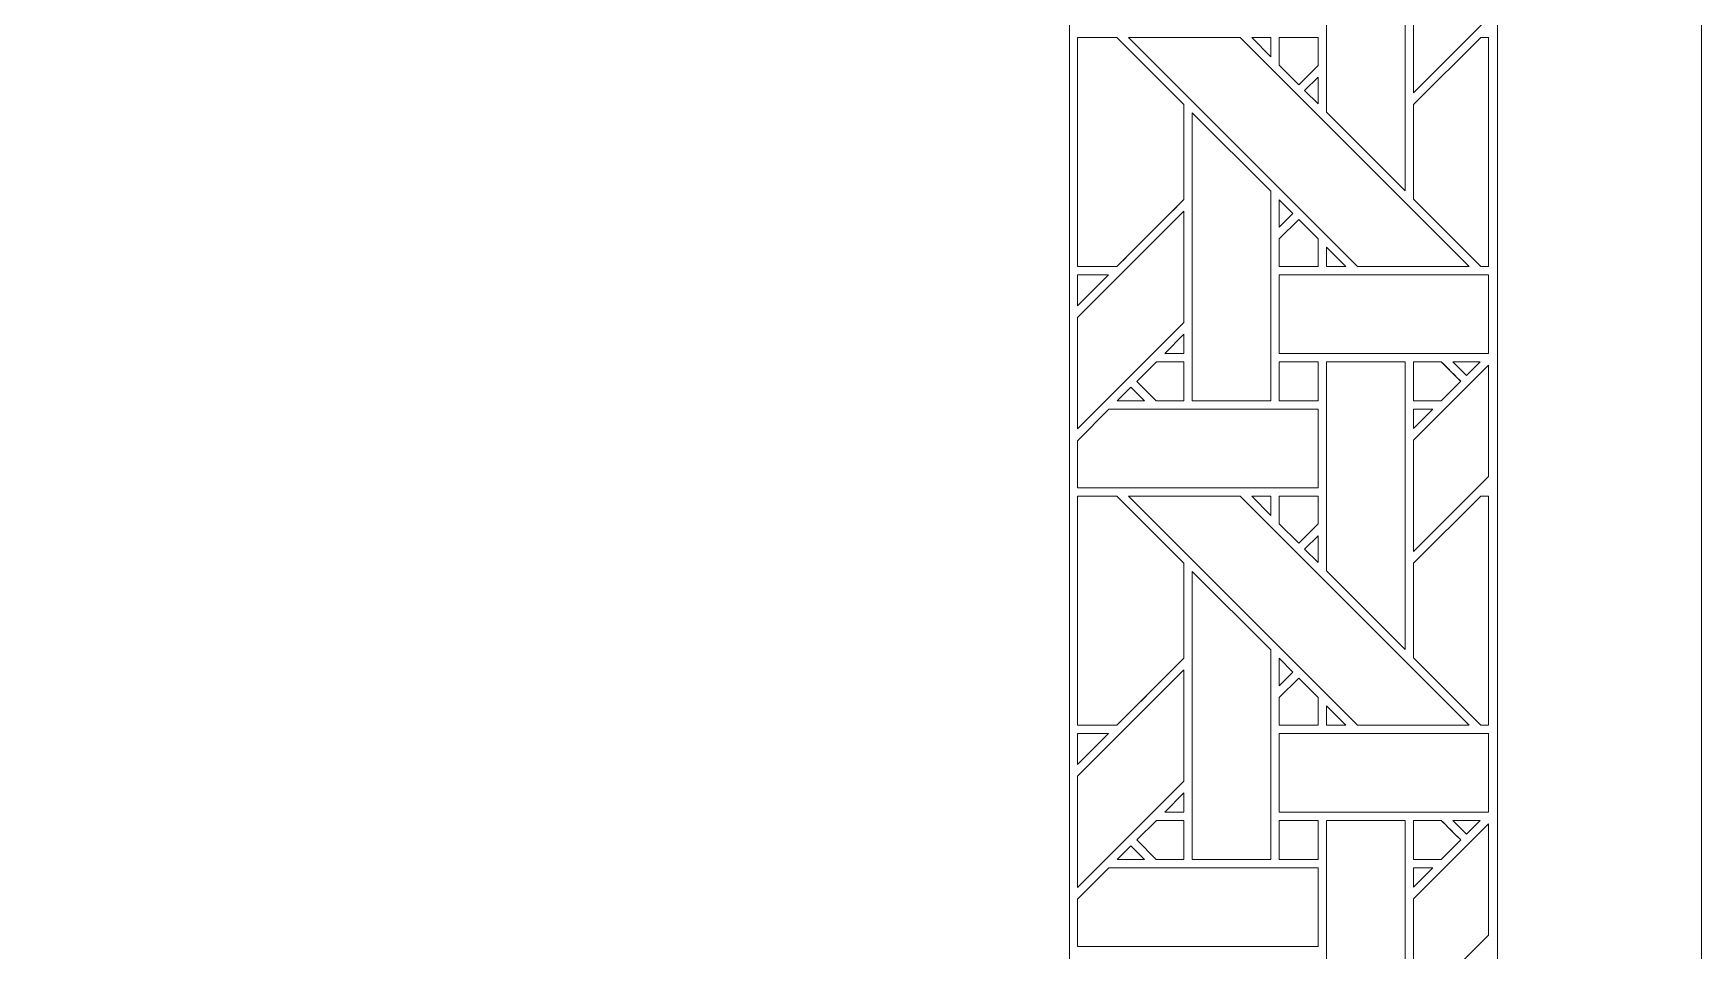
# Model space of a CAD drawing. Header units: inches. Extents: x 5.4 to 19.4, y 5.6 to 12.6.
# Drawn here: x 15.932 to 19.383, y 7.442 to 9.34 of the extents above; entities that cross this region are included whole.
import ezdxf

# ---------------------------------------------------------------- set-up
doc = ezdxf.new("R2010")
doc.units = ezdxf.units.IN
doc.header["$MEASUREMENT"] = 0
doc.layers.add('Design', color=7, linetype='Continuous', lineweight=0)

msp = doc.modelspace()

# ---------------------------------------------------------------- linework, layer by layer
at = {"layer": 'Design'}
for points, knots in [([(5.3829, 12.5948), (5.3829, 12.5948), (5.3829, 5.5948), (5.3829, 5.5948), (5.3829, 5.5948), (19.3829, 5.5948), (19.3829, 5.5948), (19.3829, 5.5948), (19.3829, 12.5948), (19.3829, 12.5948), (19.3829, 12.5948), (5.3829, 12.5948), (5.3829, 12.5948)], [0, 0, 0, 0, 1, 1, 1, 2, 2, 2, 3, 3, 3, 4, 4, 4, 4]), ([(5.8048, 12.1938), (5.8048, 12.1938), (5.8048, 5.9957), (5.8048, 5.9957), (5.8048, 5.9957), (18.9609, 5.9957), (18.9609, 5.9957), (18.9609, 5.9957), (18.9609, 12.1938), (18.9609, 12.1938), (18.9609, 12.1938), (5.8048, 12.1938), (5.8048, 12.1938)], [0, 0, 0, 0, 1, 1, 1, 2, 2, 2, 3, 3, 3, 4, 4, 4, 4]), ([(6.6905, 7.1978), (6.6905, 7.1978), (6.6905, 10.9917), (6.6905, 10.9917), (6.6905, 10.9917), (18.0752, 10.9917), (18.0752, 10.9917), (18.0752, 10.9917), (18.0752, 7.1978), (18.0752, 7.1978), (18.0752, 7.1978), (6.6905, 7.1978), (6.6905, 7.1978)], [0, 0, 0, 0, 1, 1, 1, 2, 2, 2, 3, 3, 3, 4, 4, 4, 4]), ([(18.6071, 9.1768), (18.6071, 9.1768), (18.6071, 9.609), (18.6071, 9.609), (18.6071, 9.609), (18.77, 9.609), (18.77, 9.609), (18.77, 9.609), (18.77, 9.0138), (18.77, 9.0138), (18.77, 9.0138), (18.6071, 9.1768), (18.6071, 9.1768)], [0, 0, 0, 0, 1, 1, 1, 2, 2, 2, 3, 3, 3, 4, 4, 4, 4]), ([(18.9421, 9.3717), (18.9421, 9.3717), (18.7871, 9.2167), (18.7871, 9.2167), (18.7871, 9.2167), (18.7871, 9.4468), (18.7871, 9.4468), (18.7871, 9.4468), (18.9421, 9.6018), (18.9421, 9.6018), (18.9421, 9.6018), (18.9421, 9.3717), (18.9421, 9.3717)], [0, 0, 0, 0, 1, 1, 1, 2, 2, 2, 3, 3, 3, 4, 4, 4, 4]), ([(18.1734, 8.8575), (18.1734, 8.8575), (18.0919, 8.8575), (18.0919, 8.8575), (18.0919, 8.8575), (18.0919, 9.3311), (18.0919, 9.3311), (18.0919, 9.3311), (18.1734, 9.3311), (18.1734, 9.3311), (18.1734, 9.3311), (18.3121, 9.1924), (18.3121, 9.1924), (18.3121, 9.1924), (18.3121, 8.9961), (18.3121, 8.9961), (18.2943, 8.9782), (18.1824, 8.8665), (18.1734, 8.8575)], [0, 0, 0, 0, 1, 1, 1, 2, 2, 2, 3, 3, 3, 4, 4, 4, 5, 5, 5, 6, 6, 6, 6]), ([(18.3121, 8.9961), (18.2947, 8.9786), (18.1827, 8.8667), (18.1734, 8.8575), (18.1734, 8.8575), (18.0919, 8.8575), (18.0919, 8.8575), (18.0919, 8.8575), (18.0919, 9.3311), (18.0919, 9.3311), (18.0919, 9.3311), (18.1734, 9.3311), (18.1734, 9.3311), (18.1734, 9.3311), (18.3121, 9.1924), (18.3121, 9.1924), (18.3121, 9.1924), (18.3121, 8.9961), (18.3121, 8.9961)], [0, 0, 0, 0, 1, 1, 1, 2, 2, 2, 3, 3, 3, 4, 4, 4, 5, 5, 5, 6, 6, 6, 6]), ([(18.9021, 8.8574), (18.9021, 8.8574), (18.6711, 8.8574), (18.6711, 8.8574), (18.6711, 8.8574), (18.1975, 9.3311), (18.1975, 9.3311), (18.1975, 9.3311), (18.4285, 9.3311), (18.4285, 9.3311), (18.4285, 9.3311), (18.9021, 8.8574), (18.9021, 8.8574)], [0, 0, 0, 0, 1, 1, 1, 2, 2, 2, 3, 3, 3, 4, 4, 4, 4]), ([(18.4526, 9.3311), (18.4526, 9.3311), (18.4921, 9.3311), (18.4921, 9.3311), (18.4921, 9.3311), (18.4921, 9.2913), (18.4921, 9.2913), (18.4921, 9.2913), (18.4526, 9.3311), (18.4526, 9.3311)], [0, 0, 0, 0, 1, 1, 1, 2, 2, 2, 3, 3, 3, 3]), ([(18.5093, 9.3311), (18.5093, 9.3311), (18.5896, 9.3311), (18.5896, 9.3311), (18.5896, 9.3311), (18.5896, 9.2735), (18.5896, 9.2735), (18.5896, 9.2735), (18.5496, 9.2335), (18.5496, 9.2335), (18.5496, 9.2335), (18.5093, 9.2739), (18.5093, 9.2739), (18.5093, 9.2739), (18.5093, 9.3311), (18.5093, 9.3311)], [0, 0, 0, 0, 1, 1, 1, 2, 2, 2, 3, 3, 3, 4, 4, 4, 5, 5, 5, 5]), ([(18.5496, 9.2335), (18.5496, 9.2335), (18.5093, 9.2739), (18.5093, 9.2739), (18.5093, 9.2739), (18.5093, 9.3311), (18.5093, 9.3311), (18.5093, 9.3311), (18.5896, 9.3311), (18.5896, 9.3311), (18.5896, 9.3311), (18.5896, 9.2735), (18.5896, 9.2735), (18.5896, 9.2735), (18.5496, 9.2335), (18.5496, 9.2335)], [0, 0, 0, 0, 1, 1, 1, 2, 2, 2, 3, 3, 3, 4, 4, 4, 5, 5, 5, 5]), ([(18.9421, 8.8575), (18.9421, 8.8575), (18.9264, 8.8575), (18.9264, 8.8575), (18.9264, 8.8575), (18.7872, 8.9967), (18.7872, 8.9967), (18.7872, 8.9967), (18.7872, 9.1924), (18.7872, 9.1924), (18.7872, 9.1924), (18.9259, 9.3311), (18.9259, 9.3311), (18.9259, 9.3311), (18.9421, 9.3311), (18.9421, 9.3311), (18.9421, 9.3311), (18.9421, 8.8575), (18.9421, 8.8575)], [0, 0, 0, 0, 1, 1, 1, 2, 2, 2, 3, 3, 3, 4, 4, 4, 5, 5, 5, 6, 6, 6, 6]), ([(18.9421, 8.8575), (18.9421, 8.8575), (18.9264, 8.8575), (18.9264, 8.8575), (18.9264, 8.8575), (18.7872, 8.9967), (18.7872, 8.9967), (18.7872, 8.9967), (18.7872, 9.1924), (18.7872, 9.1924), (18.7872, 9.1924), (18.9259, 9.3311), (18.9259, 9.3311), (18.9259, 9.3311), (18.9421, 9.3311), (18.9421, 9.3311), (18.9421, 9.3311), (18.9421, 8.8575), (18.9421, 8.8575)], [0, 0, 0, 0, 1, 1, 1, 2, 2, 2, 3, 3, 3, 4, 4, 4, 5, 5, 5, 6, 6, 6, 6]), ([(18.5895, 9.2492), (18.5895, 9.2492), (18.5895, 9.1941), (18.5895, 9.1941), (18.5895, 9.1941), (18.5618, 9.2215), (18.5618, 9.2215), (18.5618, 9.2215), (18.5895, 9.2492), (18.5895, 9.2492)], [0, 0, 0, 0, 1, 1, 1, 2, 2, 2, 3, 3, 3, 3]), ([(18.492, 8.5794), (18.492, 8.5794), (18.3292, 8.5794), (18.3292, 8.5794), (18.3292, 8.5794), (18.3292, 9.1753), (18.3292, 9.1753), (18.3292, 9.1753), (18.492, 9.0131), (18.492, 9.0131), (18.492, 9.0131), (18.492, 8.5794), (18.492, 8.5794)], [0, 0, 0, 0, 1, 1, 1, 2, 2, 2, 3, 3, 3, 4, 4, 4, 4]), ([(18.0919, 8.7516), (18.0919, 8.7516), (18.3121, 8.9717), (18.3121, 8.9717), (18.3121, 8.9717), (18.3121, 8.7417), (18.3121, 8.7417), (18.3121, 8.7417), (18.0919, 8.5215), (18.0919, 8.5215), (18.0919, 8.5215), (18.0919, 8.7516), (18.0919, 8.7516)], [0, 0, 0, 0, 1, 1, 1, 2, 2, 2, 3, 3, 3, 4, 4, 4, 4]), ([(18.5093, 8.9389), (18.5093, 8.9389), (18.5093, 8.9956), (18.5093, 8.9956), (18.5093, 8.9956), (18.5375, 8.9671), (18.5375, 8.9671), (18.5375, 8.9671), (18.5093, 8.9389), (18.5093, 8.9389)], [0, 0, 0, 0, 1, 1, 1, 2, 2, 2, 3, 3, 3, 3]), ([(18.59, 8.8572), (18.59, 8.8572), (18.5093, 8.8572), (18.5093, 8.8572), (18.5093, 8.8572), (18.5093, 8.9145), (18.5093, 8.9145), (18.5093, 8.9145), (18.5496, 8.9548), (18.5496, 8.9548), (18.5496, 8.9548), (18.59, 8.9145), (18.59, 8.9145), (18.59, 8.9145), (18.59, 8.8572), (18.59, 8.8572)], [0, 0, 0, 0, 1, 1, 1, 2, 2, 2, 3, 3, 3, 4, 4, 4, 5, 5, 5, 5]), ([(18.5093, 8.9145), (18.5093, 8.9145), (18.5496, 8.9548), (18.5496, 8.9548), (18.5496, 8.9548), (18.59, 8.9145), (18.59, 8.9145), (18.59, 8.9145), (18.59, 8.8572), (18.59, 8.8572), (18.59, 8.8572), (18.5093, 8.8572), (18.5093, 8.8572), (18.5093, 8.8572), (18.5093, 8.9145), (18.5093, 8.9145)], [0, 0, 0, 0, 1, 1, 1, 2, 2, 2, 3, 3, 3, 4, 4, 4, 5, 5, 5, 5]), ([(18.6469, 8.8574), (18.6469, 8.8574), (18.6072, 8.8574), (18.6072, 8.8574), (18.6072, 8.8574), (18.6072, 8.8972), (18.6072, 8.8972), (18.6072, 8.8972), (18.6469, 8.8574), (18.6469, 8.8574)], [0, 0, 0, 0, 1, 1, 1, 2, 2, 2, 3, 3, 3, 3]), ([(18.0919, 8.8402), (18.0919, 8.8402), (18.1563, 8.8402), (18.1563, 8.8402), (18.1563, 8.8402), (18.0919, 8.7758), (18.0919, 8.7758), (18.0919, 8.7758), (18.0919, 8.8402), (18.0919, 8.8402)], [0, 0, 0, 0, 1, 1, 1, 2, 2, 2, 3, 3, 3, 3]), ([(18.9421, 8.6775), (18.9421, 8.6775), (18.5093, 8.6775), (18.5093, 8.6775), (18.5093, 8.6775), (18.5093, 8.8402), (18.5093, 8.8402), (18.5093, 8.8402), (18.9421, 8.8402), (18.9421, 8.8402), (18.9421, 8.8402), (18.9421, 8.6775), (18.9421, 8.6775)], [0, 0, 0, 0, 1, 1, 1, 2, 2, 2, 3, 3, 3, 4, 4, 4, 4]), ([(18.3121, 8.7173), (18.3121, 8.7173), (18.3121, 8.6775), (18.3121, 8.6775), (18.3121, 8.6775), (18.2723, 8.6775), (18.2723, 8.6775), (18.2723, 8.6775), (18.3121, 8.7173), (18.3121, 8.7173)], [0, 0, 0, 0, 1, 1, 1, 2, 2, 2, 3, 3, 3, 3]), ([(18.3121, 8.5794), (18.3121, 8.5794), (18.255, 8.5794), (18.255, 8.5794), (18.255, 8.5794), (18.2146, 8.6198), (18.2146, 8.6198), (18.2146, 8.6198), (18.2551, 8.6602), (18.2551, 8.6602), (18.2551, 8.6602), (18.3121, 8.6602), (18.3121, 8.6602), (18.3121, 8.6602), (18.3121, 8.5794), (18.3121, 8.5794)], [0, 0, 0, 0, 1, 1, 1, 2, 2, 2, 3, 3, 3, 4, 4, 4, 5, 5, 5, 5]), ([(18.2146, 8.6198), (18.2146, 8.6198), (18.2551, 8.6602), (18.2551, 8.6602), (18.2551, 8.6602), (18.3121, 8.6602), (18.3121, 8.6602), (18.3121, 8.6602), (18.3121, 8.5794), (18.3121, 8.5794), (18.3121, 8.5794), (18.255, 8.5794), (18.255, 8.5794), (18.255, 8.5794), (18.2146, 8.6198), (18.2146, 8.6198)], [0, 0, 0, 0, 1, 1, 1, 2, 2, 2, 3, 3, 3, 4, 4, 4, 5, 5, 5, 5]), ([(18.5093, 8.6602), (18.5093, 8.6602), (18.5896, 8.6602), (18.5896, 8.6602), (18.5896, 8.6602), (18.5896, 8.5794), (18.5896, 8.5794), (18.5896, 8.5794), (18.5093, 8.5794), (18.5093, 8.5794), (18.5093, 8.5794), (18.5093, 8.6602), (18.5093, 8.6602)], [0, 0, 0, 0, 1, 1, 1, 2, 2, 2, 3, 3, 3, 4, 4, 4, 4]), ([(18.5896, 8.5794), (18.5896, 8.5794), (18.5093, 8.5794), (18.5093, 8.5794), (18.5093, 8.5794), (18.5093, 8.6602), (18.5093, 8.6602), (18.5093, 8.6602), (18.5896, 8.6602), (18.5896, 8.6602), (18.5896, 8.6602), (18.5896, 8.5794), (18.5896, 8.5794)], [0, 0, 0, 0, 1, 1, 1, 2, 2, 2, 3, 3, 3, 4, 4, 4, 4]), ([(18.6071, 8.228), (18.6071, 8.228), (18.6071, 8.6602), (18.6071, 8.6602), (18.6071, 8.6602), (18.77, 8.6602), (18.77, 8.6602), (18.77, 8.6602), (18.77, 8.0651), (18.77, 8.0651), (18.77, 8.0651), (18.6071, 8.228), (18.6071, 8.228)], [0, 0, 0, 0, 1, 1, 1, 2, 2, 2, 3, 3, 3, 4, 4, 4, 4]), ([(18.9421, 8.423), (18.9421, 8.423), (18.7871, 8.268), (18.7871, 8.268), (18.7871, 8.268), (18.7871, 8.4981), (18.7871, 8.4981), (18.7871, 8.4981), (18.9421, 8.653), (18.9421, 8.653), (18.9421, 8.653), (18.9421, 8.423), (18.9421, 8.423)], [0, 0, 0, 0, 1, 1, 1, 2, 2, 2, 3, 3, 3, 4, 4, 4, 4]), ([(18.7872, 8.6602), (18.7872, 8.6602), (18.8442, 8.6602), (18.8442, 8.6602), (18.8494, 8.6551), (18.8801, 8.6243), (18.8846, 8.6199), (18.8846, 8.6199), (18.8441, 8.5794), (18.8441, 8.5794), (18.8441, 8.5794), (18.7872, 8.5794), (18.7872, 8.5794), (18.7872, 8.5794), (18.7872, 8.6602), (18.7872, 8.6602)], [0, 0, 0, 0, 1, 1, 1, 2, 2, 2, 3, 3, 3, 4, 4, 4, 5, 5, 5, 5]), ([(18.8846, 8.6199), (18.8846, 8.6199), (18.8441, 8.5794), (18.8441, 8.5794), (18.8441, 8.5794), (18.7872, 8.5794), (18.7872, 8.5794), (18.7872, 8.5794), (18.7872, 8.6602), (18.7872, 8.6602), (18.7872, 8.6602), (18.8442, 8.6602), (18.8442, 8.6602), (18.8497, 8.6548), (18.8805, 8.6239), (18.8846, 8.6199)], [0, 0, 0, 0, 1, 1, 1, 2, 2, 2, 3, 3, 3, 4, 4, 4, 5, 5, 5, 5]), ([(18.8686, 8.6602), (18.8686, 8.6602), (18.925, 8.6602), (18.925, 8.6602), (18.925, 8.6602), (18.8967, 8.632), (18.8967, 8.632), (18.8967, 8.632), (18.8686, 8.6602), (18.8686, 8.6602)], [0, 0, 0, 0, 1, 1, 1, 2, 2, 2, 3, 3, 3, 3]), ([(18.2025, 8.6077), (18.2025, 8.6077), (18.2307, 8.5794), (18.2307, 8.5794), (18.2307, 8.5794), (18.1742, 8.5794), (18.1742, 8.5794), (18.1742, 8.5794), (18.2025, 8.6077), (18.2025, 8.6077)], [0, 0, 0, 0, 1, 1, 1, 2, 2, 2, 3, 3, 3, 3]), ([(18.5895, 8.5623), (18.5895, 8.5623), (18.5895, 8.3995), (18.5895, 8.3995), (18.5895, 8.3995), (18.0919, 8.3995), (18.0919, 8.3995), (18.0919, 8.3995), (18.0919, 8.4971), (18.0919, 8.4971), (18.0919, 8.4971), (18.1571, 8.5623), (18.1571, 8.5623), (18.1571, 8.5623), (18.5895, 8.5623), (18.5895, 8.5623)], [0, 0, 0, 0, 1, 1, 1, 2, 2, 2, 3, 3, 3, 4, 4, 4, 5, 5, 5, 5]), ([(18.827, 8.5623), (18.827, 8.5623), (18.7871, 8.5225), (18.7871, 8.5225), (18.7871, 8.5225), (18.7871, 8.5623), (18.7871, 8.5623), (18.7871, 8.5623), (18.827, 8.5623), (18.827, 8.5623)], [0, 0, 0, 0, 1, 1, 1, 2, 2, 2, 3, 3, 3, 3]), ([(18.1734, 7.9087), (18.1734, 7.9087), (18.0919, 7.9087), (18.0919, 7.9087), (18.0919, 7.9087), (18.0919, 8.3823), (18.0919, 8.3823), (18.0919, 8.3823), (18.1734, 8.3823), (18.1734, 8.3823), (18.1734, 8.3823), (18.3121, 8.2436), (18.3121, 8.2436), (18.3121, 8.2436), (18.3121, 8.0474), (18.3121, 8.0474), (18.2943, 8.0295), (18.1824, 7.9177), (18.1734, 7.9087)], [0, 0, 0, 0, 1, 1, 1, 2, 2, 2, 3, 3, 3, 4, 4, 4, 5, 5, 5, 6, 6, 6, 6]), ([(18.3121, 8.0474), (18.2948, 8.03), (18.1828, 7.9181), (18.1734, 7.9087), (18.1734, 7.9087), (18.0919, 7.9087), (18.0919, 7.9087), (18.0919, 7.9087), (18.0919, 8.3823), (18.0919, 8.3823), (18.0919, 8.3823), (18.1734, 8.3823), (18.1734, 8.3823), (18.1734, 8.3823), (18.3121, 8.2436), (18.3121, 8.2436), (18.3121, 8.2436), (18.3121, 8.0474), (18.3121, 8.0474)], [0, 0, 0, 0, 1, 1, 1, 2, 2, 2, 3, 3, 3, 4, 4, 4, 5, 5, 5, 6, 6, 6, 6]), ([(18.9021, 7.9087), (18.9021, 7.9087), (18.6711, 7.9087), (18.6711, 7.9087), (18.6711, 7.9087), (18.1975, 8.3824), (18.1975, 8.3824), (18.1975, 8.3824), (18.4285, 8.3824), (18.4285, 8.3824), (18.4285, 8.3824), (18.9021, 7.9087), (18.9021, 7.9087)], [0, 0, 0, 0, 1, 1, 1, 2, 2, 2, 3, 3, 3, 4, 4, 4, 4]), ([(18.4526, 8.3824), (18.4526, 8.3824), (18.4921, 8.3824), (18.4921, 8.3824), (18.4921, 8.3824), (18.4921, 8.3425), (18.4921, 8.3425), (18.4921, 8.3425), (18.4526, 8.3824), (18.4526, 8.3824)], [0, 0, 0, 0, 1, 1, 1, 2, 2, 2, 3, 3, 3, 3]), ([(18.5093, 8.3824), (18.5093, 8.3824), (18.5896, 8.3824), (18.5896, 8.3824), (18.5896, 8.3824), (18.5896, 8.3248), (18.5896, 8.3248), (18.5896, 8.3248), (18.5496, 8.2848), (18.5496, 8.2848), (18.5496, 8.2848), (18.5093, 8.3251), (18.5093, 8.3251), (18.5093, 8.3251), (18.5093, 8.3824), (18.5093, 8.3824)], [0, 0, 0, 0, 1, 1, 1, 2, 2, 2, 3, 3, 3, 4, 4, 4, 5, 5, 5, 5]), ([(18.5496, 8.2848), (18.5496, 8.2848), (18.5093, 8.3251), (18.5093, 8.3251), (18.5093, 8.3251), (18.5093, 8.3824), (18.5093, 8.3824), (18.5093, 8.3824), (18.5896, 8.3824), (18.5896, 8.3824), (18.5896, 8.3824), (18.5896, 8.3248), (18.5896, 8.3248), (18.5896, 8.3248), (18.5496, 8.2848), (18.5496, 8.2848)], [0, 0, 0, 0, 1, 1, 1, 2, 2, 2, 3, 3, 3, 4, 4, 4, 5, 5, 5, 5]), ([(18.9421, 7.9087), (18.9421, 7.9087), (18.9264, 7.9087), (18.9264, 7.9087), (18.9264, 7.9087), (18.7872, 8.048), (18.7872, 8.048), (18.7872, 8.048), (18.7872, 8.2436), (18.7872, 8.2436), (18.7872, 8.2436), (18.9259, 8.3823), (18.9259, 8.3823), (18.9259, 8.3823), (18.9421, 8.3823), (18.9421, 8.3823), (18.9421, 8.3823), (18.9421, 7.9087), (18.9421, 7.9087)], [0, 0, 0, 0, 1, 1, 1, 2, 2, 2, 3, 3, 3, 4, 4, 4, 5, 5, 5, 6, 6, 6, 6]), ([(18.9421, 7.9087), (18.9421, 7.9087), (18.9264, 7.9087), (18.9264, 7.9087), (18.9264, 7.9087), (18.7872, 8.048), (18.7872, 8.048), (18.7872, 8.048), (18.7872, 8.2436), (18.7872, 8.2436), (18.7872, 8.2436), (18.9259, 8.3823), (18.9259, 8.3823), (18.9259, 8.3823), (18.9421, 8.3823), (18.9421, 8.3823), (18.9421, 8.3823), (18.9421, 7.9087), (18.9421, 7.9087)], [0, 0, 0, 0, 1, 1, 1, 2, 2, 2, 3, 3, 3, 4, 4, 4, 5, 5, 5, 6, 6, 6, 6]), ([(18.5895, 8.3005), (18.5895, 8.3005), (18.5895, 8.2454), (18.5895, 8.2454), (18.5895, 8.2454), (18.5618, 8.2727), (18.5618, 8.2727), (18.5618, 8.2727), (18.5895, 8.3005), (18.5895, 8.3005)], [0, 0, 0, 0, 1, 1, 1, 2, 2, 2, 3, 3, 3, 3]), ([(18.492, 7.6307), (18.492, 7.6307), (18.3292, 7.6307), (18.3292, 7.6307), (18.3292, 7.6307), (18.3292, 8.2266), (18.3292, 8.2266), (18.3292, 8.2266), (18.492, 8.0644), (18.492, 8.0644), (18.492, 8.0644), (18.492, 7.6307), (18.492, 7.6307)], [0, 0, 0, 0, 1, 1, 1, 2, 2, 2, 3, 3, 3, 4, 4, 4, 4]), ([(18.5093, 7.9901), (18.5093, 7.9901), (18.5093, 8.0469), (18.5093, 8.0469), (18.5093, 8.0469), (18.5375, 8.0183), (18.5375, 8.0183), (18.5375, 8.0183), (18.5093, 7.9901), (18.5093, 7.9901)], [0, 0, 0, 0, 1, 1, 1, 2, 2, 2, 3, 3, 3, 3]), ([(18.0919, 7.8028), (18.0919, 7.8028), (18.3121, 8.023), (18.3121, 8.023), (18.3121, 8.023), (18.3121, 7.7929), (18.3121, 7.7929), (18.3121, 7.7929), (18.0919, 7.5728), (18.0919, 7.5728), (18.0919, 7.5728), (18.0919, 7.8028), (18.0919, 7.8028)], [0, 0, 0, 0, 1, 1, 1, 2, 2, 2, 3, 3, 3, 4, 4, 4, 4]), ([(18.59, 7.9085), (18.59, 7.9085), (18.5093, 7.9085), (18.5093, 7.9085), (18.5093, 7.9085), (18.5093, 7.9658), (18.5093, 7.9658), (18.5093, 7.9658), (18.5496, 8.0061), (18.5496, 8.0061), (18.5496, 8.0061), (18.59, 7.9658), (18.59, 7.9658), (18.59, 7.9658), (18.59, 7.9085), (18.59, 7.9085)], [0, 0, 0, 0, 1, 1, 1, 2, 2, 2, 3, 3, 3, 4, 4, 4, 5, 5, 5, 5]), ([(18.5093, 7.9658), (18.5093, 7.9658), (18.5496, 8.0061), (18.5496, 8.0061), (18.5496, 8.0061), (18.59, 7.9658), (18.59, 7.9658), (18.59, 7.9658), (18.59, 7.9085), (18.59, 7.9085), (18.59, 7.9085), (18.5093, 7.9085), (18.5093, 7.9085), (18.5093, 7.9085), (18.5093, 7.9658), (18.5093, 7.9658)], [0, 0, 0, 0, 1, 1, 1, 2, 2, 2, 3, 3, 3, 4, 4, 4, 5, 5, 5, 5]), ([(18.6469, 7.9087), (18.6469, 7.9087), (18.6072, 7.9087), (18.6072, 7.9087), (18.6072, 7.9087), (18.6072, 7.9485), (18.6072, 7.9485), (18.6072, 7.9485), (18.6469, 7.9087), (18.6469, 7.9087)], [0, 0, 0, 0, 1, 1, 1, 2, 2, 2, 3, 3, 3, 3]), ([(18.0919, 7.8915), (18.0919, 7.8915), (18.1563, 7.8915), (18.1563, 7.8915), (18.1563, 7.8915), (18.0919, 7.8271), (18.0919, 7.8271), (18.0919, 7.8271), (18.0919, 7.8915), (18.0919, 7.8915)], [0, 0, 0, 0, 1, 1, 1, 2, 2, 2, 3, 3, 3, 3]), ([(18.9421, 7.7288), (18.9421, 7.7288), (18.5093, 7.7288), (18.5093, 7.7288), (18.5093, 7.7288), (18.5093, 7.8915), (18.5093, 7.8915), (18.5093, 7.8915), (18.9421, 7.8915), (18.9421, 7.8915), (18.9421, 7.8915), (18.9421, 7.7288), (18.9421, 7.7288)], [0, 0, 0, 0, 1, 1, 1, 2, 2, 2, 3, 3, 3, 4, 4, 4, 4]), ([(18.3121, 7.7686), (18.3121, 7.7686), (18.3121, 7.7288), (18.3121, 7.7288), (18.3121, 7.7288), (18.2723, 7.7288), (18.2723, 7.7288), (18.2723, 7.7288), (18.3121, 7.7686), (18.3121, 7.7686)], [0, 0, 0, 0, 1, 1, 1, 2, 2, 2, 3, 3, 3, 3]), ([(18.3121, 7.6307), (18.3121, 7.6307), (18.255, 7.6307), (18.255, 7.6307), (18.255, 7.6307), (18.2146, 7.6711), (18.2146, 7.6711), (18.2146, 7.6711), (18.2551, 7.7115), (18.2551, 7.7115), (18.2551, 7.7115), (18.3121, 7.7115), (18.3121, 7.7115), (18.3121, 7.7115), (18.3121, 7.6307), (18.3121, 7.6307)], [0, 0, 0, 0, 1, 1, 1, 2, 2, 2, 3, 3, 3, 4, 4, 4, 5, 5, 5, 5]), ([(18.2146, 7.6711), (18.2146, 7.6711), (18.2551, 7.7115), (18.2551, 7.7115), (18.2551, 7.7115), (18.3121, 7.7115), (18.3121, 7.7115), (18.3121, 7.7115), (18.3121, 7.6307), (18.3121, 7.6307), (18.3121, 7.6307), (18.255, 7.6307), (18.255, 7.6307), (18.255, 7.6307), (18.2146, 7.6711), (18.2146, 7.6711)], [0, 0, 0, 0, 1, 1, 1, 2, 2, 2, 3, 3, 3, 4, 4, 4, 5, 5, 5, 5]), ([(18.5093, 7.7115), (18.5093, 7.7115), (18.5896, 7.7115), (18.5896, 7.7115), (18.5896, 7.7115), (18.5896, 7.6307), (18.5896, 7.6307), (18.5896, 7.6307), (18.5093, 7.6307), (18.5093, 7.6307), (18.5093, 7.6307), (18.5093, 7.7115), (18.5093, 7.7115)], [0, 0, 0, 0, 1, 1, 1, 2, 2, 2, 3, 3, 3, 4, 4, 4, 4]), ([(18.5896, 7.6307), (18.5896, 7.6307), (18.5093, 7.6307), (18.5093, 7.6307), (18.5093, 7.6307), (18.5093, 7.7115), (18.5093, 7.7115), (18.5093, 7.7115), (18.5896, 7.7115), (18.5896, 7.7115), (18.5896, 7.7115), (18.5896, 7.6307), (18.5896, 7.6307)], [0, 0, 0, 0, 1, 1, 1, 2, 2, 2, 3, 3, 3, 4, 4, 4, 4]), ([(18.6071, 7.2793), (18.6071, 7.2793), (18.6071, 7.7115), (18.6071, 7.7115), (18.6071, 7.7115), (18.77, 7.7115), (18.77, 7.7115), (18.77, 7.7115), (18.77, 7.1164), (18.77, 7.1164), (18.77, 7.1164), (18.6071, 7.2793), (18.6071, 7.2793)], [0, 0, 0, 0, 1, 1, 1, 2, 2, 2, 3, 3, 3, 4, 4, 4, 4]), ([(18.9421, 7.4742), (18.9421, 7.4742), (18.7871, 7.3193), (18.7871, 7.3193), (18.7871, 7.3193), (18.7871, 7.5494), (18.7871, 7.5494), (18.7871, 7.5494), (18.9421, 7.7043), (18.9421, 7.7043), (18.9421, 7.7043), (18.9421, 7.4742), (18.9421, 7.4742)], [0, 0, 0, 0, 1, 1, 1, 2, 2, 2, 3, 3, 3, 4, 4, 4, 4]), ([(18.7872, 7.7115), (18.7872, 7.7115), (18.8442, 7.7115), (18.8442, 7.7115), (18.8494, 7.7064), (18.8802, 7.6756), (18.8846, 7.6711), (18.8846, 7.6711), (18.8442, 7.6307), (18.8442, 7.6307), (18.8442, 7.6307), (18.7872, 7.6307), (18.7872, 7.6307), (18.7872, 7.6307), (18.7872, 7.7115), (18.7872, 7.7115)], [0, 0, 0, 0, 1, 1, 1, 2, 2, 2, 3, 3, 3, 4, 4, 4, 5, 5, 5, 5]), ([(18.8846, 7.6711), (18.8846, 7.6711), (18.8442, 7.6307), (18.8442, 7.6307), (18.8442, 7.6307), (18.7872, 7.6307), (18.7872, 7.6307), (18.7872, 7.6307), (18.7872, 7.7115), (18.7872, 7.7115), (18.7872, 7.7115), (18.8442, 7.7115), (18.8442, 7.7115), (18.8498, 7.7059), (18.8846, 7.6711), (18.8846, 7.6711)], [0, 0, 0, 0, 1, 1, 1, 2, 2, 2, 3, 3, 3, 4, 4, 4, 5, 5, 5, 5]), ([(18.8686, 7.7115), (18.8686, 7.7115), (18.925, 7.7115), (18.925, 7.7115), (18.925, 7.7115), (18.8967, 7.6833), (18.8967, 7.6833), (18.8967, 7.6833), (18.8686, 7.7115), (18.8686, 7.7115)], [0, 0, 0, 0, 1, 1, 1, 2, 2, 2, 3, 3, 3, 3]), ([(18.2025, 7.659), (18.2025, 7.659), (18.2307, 7.6307), (18.2307, 7.6307), (18.2307, 7.6307), (18.1742, 7.6307), (18.1742, 7.6307), (18.1742, 7.6307), (18.2025, 7.659), (18.2025, 7.659)], [0, 0, 0, 0, 1, 1, 1, 2, 2, 2, 3, 3, 3, 3]), ([(18.5895, 7.6136), (18.5895, 7.6136), (18.5895, 7.4508), (18.5895, 7.4508), (18.5895, 7.4508), (18.0919, 7.4508), (18.0919, 7.4508), (18.0919, 7.4508), (18.0919, 7.5484), (18.0919, 7.5484), (18.0919, 7.5484), (18.1571, 7.6136), (18.1571, 7.6136), (18.1571, 7.6136), (18.5895, 7.6136), (18.5895, 7.6136)], [0, 0, 0, 0, 1, 1, 1, 2, 2, 2, 3, 3, 3, 4, 4, 4, 5, 5, 5, 5]), ([(18.827, 7.6136), (18.827, 7.6136), (18.7871, 7.5738), (18.7871, 7.5738), (18.7871, 7.5738), (18.7871, 7.6136), (18.7871, 7.6136), (18.7871, 7.6136), (18.827, 7.6136), (18.827, 7.6136)], [0, 0, 0, 0, 1, 1, 1, 2, 2, 2, 3, 3, 3, 3])]:
    msp.add_open_spline(points, degree=3, knots=knots, dxfattribs=at)

doc.saveas('drawing.dxf')
